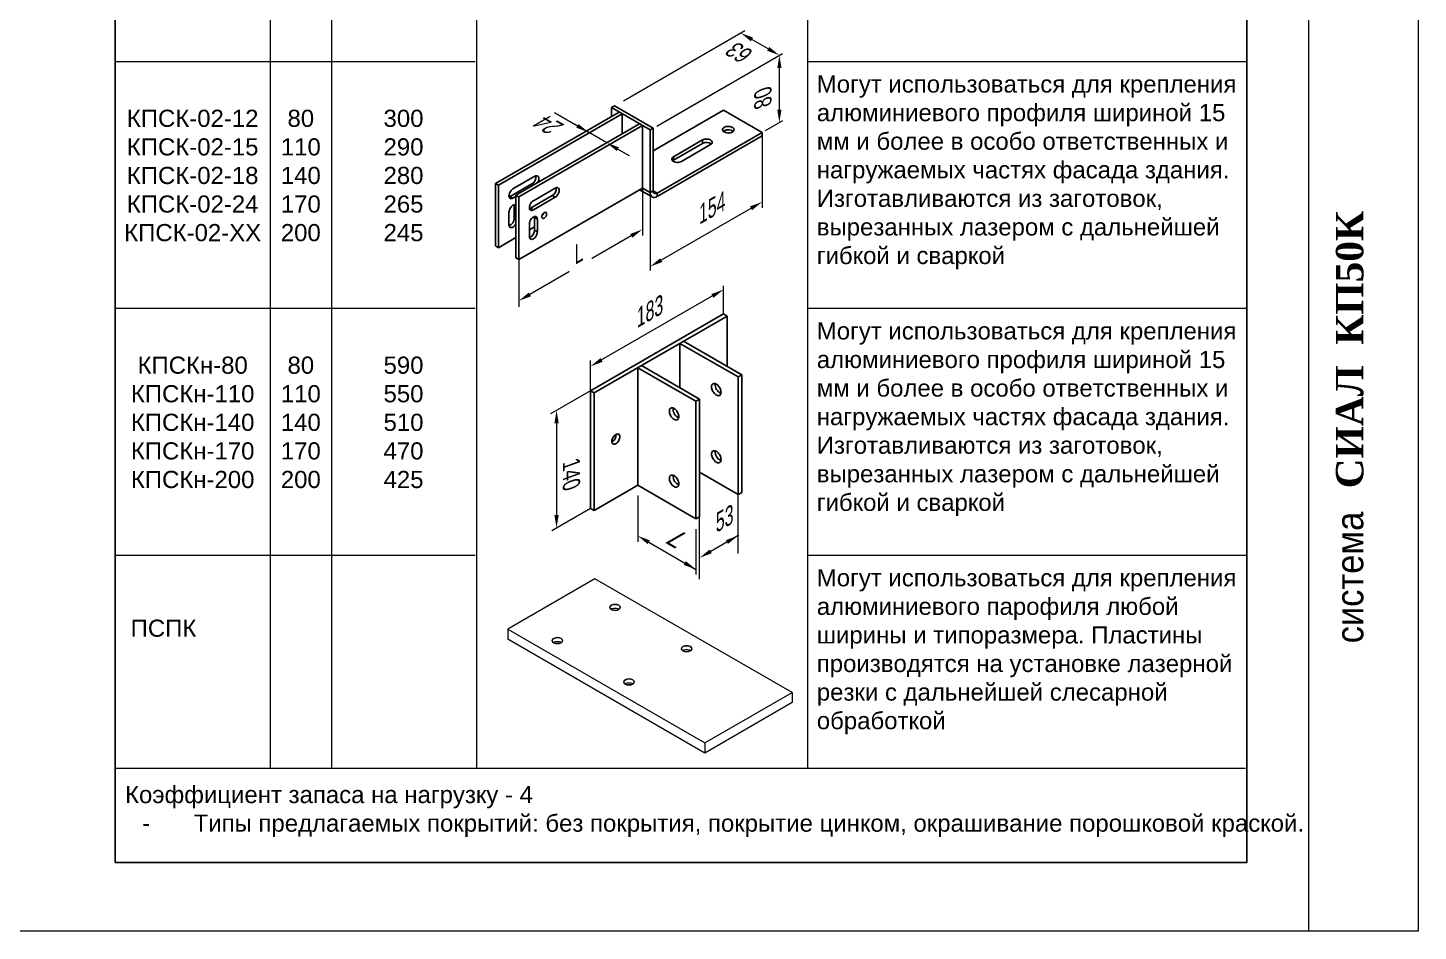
# Model space of a CAD drawing. Extents: x -37 to 4620, y -49 to 348.
# Drawn here: x 2527.3 to 2730, y 0 to 131.7 of the extents above; entities that cross this region are included whole.
import ezdxf
from ezdxf.enums import TextEntityAlignment as Align

# ---------------------------------------------------------------- set-up
doc = ezdxf.new("R2010")
doc.units = 0
doc.header["$LTSCALE"] = 5
for name, color, linetype, lineweight in [('4', 160, 'CONTINUOUS', 18), ('Dimentions', 5, 'CONTINUOUS', 15), ('Кронштейны', 7, 'CONTINUOUS', 15), ('Рамки', 1, 'CONTINUOUS', 15), ('Текстовый', 7, 'CONTINUOUS', 9)]:
    doc.layers.add(name, color=color, linetype=linetype, lineweight=lineweight)
doc.layers.add('Скрытые', color=14, linetype='CONTINUOUS', plot=False)
doc.styles.add('Каталожный', font='arial.ttf', dxfattribs={"height": 2.5})
doc.styles.add('наклон 30', font='russ.shx', dxfattribs={"width": 0.8, "oblique": 30, "height": 2.5})
doc.styles.add('Фирм', font='arial.ttf', dxfattribs={"height": 3.5})
doc.styles.add('Фирм5', font='timesbd.ttf', dxfattribs={"height": 4})

msp = doc.modelspace()

# ---------------------------------------------------------------- linework, layer by layer
at = {"layer": '4', "linetype": 'Continuous'}
msp.add_line((2714, 297), (2714, 0), dxfattribs=at)
at = {"layer": 'Dimentions', "ltscale": 50}
for p, q in [((2614.104, 121.092), (2631.839, 131.331)), ((2635.229, 128.672), (2632.855, 130.043)), ((2618.989, 117.421), (2637.331, 128.011)), ((2636.853, 119.812), (2636.852, 125.86)), ((2604.056, 119.378), (2609.027, 116.508)), ((2607.403, 117.445), (2605.78, 118.383)), ((2634.812, 116.759), (2637.347, 118.223)), ((2611.679, 114.977), (2609.027, 116.508)), ((2634.338, 115.995), (2634.338, 105.485)), ((2613.302, 114.039), (2614.926, 113.101)), ((2616.889, 108.375), (2616.889, 101.473)), ((2618.003, 107.732), (2618.003, 96.341)), ((2632.714, 105.414), (2619.626, 97.857)), ((2615.265, 101.401), (2600.481, 92.865)), ((2598.857, 97.965), (2598.857, 91.062)), ((2628.715, 90.007), (2628.715, 94.116)), ((2627.091, 92.638), (2610.928, 83.308)), ((2609.305, 76.335), (2609.305, 83.234)), ((2609.305, 78.802), (2603.466, 75.431)), ((2604.362, 74.074), (2604.362, 60.676)), ((2616.199, 63.522), (2616.199, 56.758)), ((2630.836, 55.078), (2630.836, 63.675)), ((2609.305, 61.655), (2603.678, 58.406)), ((2625.214, 51.351), (2625.214, 60.43)), ((2624.684, 58.624), (2624.684, 52.003)), ((2630.929, 57.746), (2626.838, 55.384)), ((2617.823, 56.721), (2624.684, 52.76))]:
    msp.add_line(p, q, dxfattribs=at)
for points in [[(2635.072, 128.402), (2635.385, 128.943), (2636.852, 127.735)], [(2636.54, 125.86), (2637.165, 125.86), (2636.852, 127.735)], [(2636.54, 119.812), (2637.165, 119.812), (2636.853, 117.937)], [(2607.247, 117.174), (2607.56, 117.716), (2609.027, 116.508)], [(2613.146, 113.768), (2613.459, 114.31), (2611.679, 114.977)], [(2632.558, 105.684), (2632.87, 105.143), (2634.338, 106.351)], [(2615.109, 101.672), (2615.421, 101.13), (2616.889, 102.339)], [(2619.47, 98.128), (2619.783, 97.587), (2618.003, 96.92)], [(2626.935, 92.909), (2627.247, 92.367), (2628.715, 93.575)], [(2600.324, 93.136), (2600.637, 92.595), (2598.857, 91.928)], [(2610.772, 83.578), (2611.085, 83.037), (2609.305, 82.37)], [(2604.675, 74.074), (2604.05, 74.074), (2604.362, 75.949)], [(2604.675, 60.676), (2604.05, 60.676), (2604.362, 58.801)], [(2617.979, 56.992), (2617.666, 56.451), (2616.199, 57.659)], [(2629.056, 57.025), (2629.368, 56.484), (2630.836, 57.692)], [(2626.682, 55.655), (2626.995, 55.114), (2625.214, 54.447)], [(2623.217, 53.968), (2622.904, 53.427), (2624.684, 52.76)]]:
    msp.add_solid(points, dxfattribs=at)
at = {"layer": 'Кронштейны', "color": 7, "linetype": 'Continuous', "lineweight": 25}
for p, q in [((2612.381, 120.097), (2612.805, 120.342)), ((2618.002, 116.852), (2612.381, 120.097)), ((2612.381, 118.811), (2612.381, 120.097)), ((2618.426, 117.097), (2612.805, 120.342)), ((2628.716, 119.731), (2618.427, 113.79)), ((2634.338, 116.485), (2628.716, 119.731)), ((2613.495, 119.454), (2595.462, 109.043)), ((2613.919, 119.209), (2595.887, 108.798)), ((2616.464, 117.74), (2598.432, 107.329)), ((2613.919, 116.27), (2613.919, 119.209)), ((2616.889, 117.495), (2598.856, 107.084)), ((2616.889, 108.375), (2616.889, 117.495)), ((2618.002, 116.852), (2618.426, 117.097)), ((2618.003, 107.732), (2618.002, 116.852)), ((2618.427, 107.977), (2618.426, 117.097)), ((2634.338, 116.485), (2619.015, 107.638)), ((2634.338, 115.995), (2619.015, 107.148)), ((2634.338, 116.485), (2634.338, 115.995)), ((2625.64, 115.383), (2621.397, 112.933)), ((2625.64, 114.893), (2621.397, 112.443)), ((2622.564, 112.259), (2626.807, 114.709)), ((2625.64, 114.893), (2625.64, 115.383)), ((2621.397, 112.443), (2621.397, 112.933)), ((2601.19, 110.085), (2598.008, 108.247)), ((2595.462, 109.043), (2595.463, 99.924)), ((2595.462, 109.043), (2595.887, 108.798)), ((2595.887, 108.798), (2595.887, 99.679)), ((2597.584, 107.145), (2600.766, 108.982)), ((2598.857, 97.965), (2616.889, 108.375)), ((2604.16, 108.37), (2600.978, 106.533)), ((2616.47, 108.133), (2618.299, 107.077)), ((2618.003, 107.732), (2618.427, 107.977)), ((2619.015, 107.638), (2619.015, 107.148)), ((2597.584, 107.145), (2598.008, 106.9)), ((2598.008, 106.9), (2598.432, 107.145)), ((2598.168, 103.935), (2598.167, 105.772)), ((2598.432, 107.329), (2598.433, 98.209)), ((2598.432, 107.329), (2598.856, 107.084)), ((2598.856, 107.084), (2598.857, 97.965)), ((2600.554, 105.43), (2603.736, 107.268)), ((2600.554, 105.43), (2600.978, 105.186)), ((2600.978, 105.186), (2604.16, 107.023)), ((2603.736, 107.268), (2604.16, 107.023)), ((2597.425, 104.854), (2597.425, 103.017)), ((2601.137, 104.058), (2601.561, 103.813)), ((2601.137, 102.221), (2601.137, 104.058)), ((2601.561, 101.976), (2601.561, 103.813)), ((2600.395, 103.139), (2600.395, 101.302)), ((2600.395, 102.282), (2601.137, 102.71)), ((2601.137, 102.221), (2601.561, 101.976)), ((2595.463, 99.924), (2595.887, 99.679)), ((2595.887, 99.679), (2598.432, 101.149)), ((2598.433, 98.209), (2598.857, 97.965)), ((2609.305, 78.802), (2628.715, 90.007)), ((2609.835, 78.496), (2629.245, 89.701)), ((2628.715, 90.007), (2629.245, 89.701)), ((2629.245, 89.701), (2629.245, 82.354)), ((2630.836, 80.823), (2622.351, 85.721)), ((2622.351, 85.721), (2622.351, 79.231)), ((2631.366, 81.129), (2622.881, 86.027)), ((2624.684, 77.271), (2616.199, 82.17)), ((2616.199, 82.17), (2616.199, 65.022)), ((2625.214, 77.578), (2616.729, 82.476)), ((2630.836, 80.823), (2631.366, 81.129)), ((2631.366, 63.982), (2631.366, 81.129)), ((2630.836, 63.675), (2630.836, 80.823)), ((2609.305, 78.802), (2609.835, 78.496)), ((2609.305, 61.655), (2609.305, 78.802)), ((2609.835, 61.349), (2609.835, 78.496)), ((2624.684, 77.271), (2625.214, 77.578)), ((2624.684, 60.124), (2624.684, 77.271)), ((2625.214, 60.43), (2625.214, 77.578)), ((2625.214, 66.921), (2630.836, 63.675)), ((2616.199, 65.022), (2609.835, 61.349)), ((2616.199, 65.022), (2624.684, 60.124)), ((2630.836, 63.675), (2631.366, 63.982)), ((2609.305, 61.655), (2609.835, 61.349)), ((2624.684, 60.124), (2625.214, 60.43))]:
    msp.add_line(p, q, dxfattribs=at)
at = {"layer": 'Кронштейны', "color": 8, "linetype": 'Continuous', "lineweight": 25}
for p, q in [((2600.766, 108.982), (2601.031, 108.829)), ((2618.003, 107.732), (2616.889, 108.375)), ((2619.015, 107.638), (2618.427, 107.977)), ((2598.167, 105.772), (2598.432, 105.619)), ((2598.168, 103.935), (2598.432, 103.782))]:
    msp.add_line(p, q, dxfattribs=at)
at = {"layer": 'Кронштейны', "color": 0, "extrusion": (-0.707107, 0.408248, -0.57735)}
for p, q in [((2609.964, 51.409, -9.422), (2597.236, 44.06, 0.97)), ((2597.236, 44.06, 0.97), (2597.236, 42.59, -0.069))]:
    msp.add_line(p, q, dxfattribs=at)
at = {"layer": 'Кронштейны', "color": 0, "extrusion": (0, 0.816497, 0.57735)}
for p, q in [((2609.964, 51.409, -9.422), (2597.236, 44.06, 0.97)), ((2638.729, 34.801, 14.064), (2609.964, 51.409, -9.422)), ((2597.236, 44.06, 0.97), (2626.001, 27.453, 24.457)), ((2626.001, 27.453, 24.457), (2638.729, 34.801, 14.064))]:
    msp.add_line(p, q, dxfattribs=at)
at = {"layer": 'Кронштейны', "color": 0, "extrusion": (0.707107, 0.408248, -0.57735)}
for q in [(2609.964, 51.409, -9.422), (2638.729, 33.331, 13.025)]:
    msp.add_line((2638.729, 34.801, 14.064), q, dxfattribs=at)
at = {"layer": 'Кронштейны', "color": 0, "extrusion": (-0.707107, -0.408248, 0.57735)}
for p, q in [((2597.236, 44.06, 0.97), (2597.236, 42.59, -0.069)), ((2597.236, 44.06, 0.97), (2626.001, 27.453, 24.457)), ((2626.001, 25.983, 23.417), (2597.236, 42.59, -0.069)), ((2626.001, 27.453, 24.457), (2626.001, 25.983, 23.417))]:
    msp.add_line(p, q, dxfattribs=at)
at = {"layer": 'Кронштейны', "color": 0, "extrusion": (0, -0.816497, -0.57735)}
for p, q in [((2626.001, 25.983, 23.417), (2597.236, 42.59, -0.069)), ((2638.729, 33.331, 13.025), (2626.001, 25.983, 23.417))]:
    msp.add_line(p, q, dxfattribs=at)
at = {"layer": 'Кронштейны', "color": 0, "extrusion": (0.707107, -0.408248, 0.57735)}
for p, q in [((2626.001, 27.453, 24.457), (2638.729, 34.801, 14.064)), ((2638.729, 34.801, 14.064), (2638.729, 33.331, 13.025)), ((2638.729, 33.331, 13.025), (2626.001, 25.983, 23.417)), ((2626.001, 27.453, 24.457), (2626.001, 25.983, 23.417))]:
    msp.add_line(p, q, dxfattribs=at)
at = {"layer": 'Кронштейны', "color": 7, "linetype": 'Continuous', "lineweight": 25, "flags": 128}
for points in [[(2628.812, 117.226), (2628.701, 117.147), (2628.621, 117.057), (2628.576, 116.959), (2628.567, 116.858), (2628.594, 116.757), (2628.657, 116.663), (2628.753, 116.578), (2628.877, 116.506), (2629.024, 116.451), (2629.188, 116.415), (2629.362, 116.399), (2629.537, 116.404), (2629.707, 116.43), (2629.863, 116.476), (2630, 116.54), (2630.11, 116.619), (2630.19, 116.709), (2630.235, 116.807), (2630.245, 116.908), (2630.217, 117.009), (2630.154, 117.103), (2630.058, 117.188), (2629.934, 117.26), (2629.787, 117.315), (2629.623, 117.351), (2629.45, 117.367), (2629.274, 117.362), (2629.105, 117.336), (2628.948, 117.29), (2628.812, 117.226)], [(2628.812, 116.736), (2628.701, 116.657), (2628.681, 116.638)], [(2626.807, 114.709), (2626.922, 114.792), (2627.002, 114.888), (2627.043, 114.992), (2627.043, 115.099), (2627.002, 115.203), (2626.922, 115.299), (2626.807, 115.383), (2626.662, 115.449), (2626.496, 115.495), (2626.316, 115.519), (2626.131, 115.519), (2625.951, 115.495), (2625.785, 115.449), (2625.64, 115.383)], [(2621.397, 112.933), (2621.282, 112.85), (2621.202, 112.753), (2621.161, 112.649), (2621.161, 112.543), (2621.202, 112.439), (2621.282, 112.343), (2621.397, 112.259), (2621.542, 112.193), (2621.708, 112.147), (2621.888, 112.123), (2622.073, 112.123), (2622.253, 112.147), (2622.42, 112.193), (2622.564, 112.259)], [(2621.397, 112.443), (2621.282, 112.36), (2621.273, 112.351)], [(2601.591, 109.152), (2601.646, 109.254), (2601.716, 109.422), (2601.759, 109.59), (2601.774, 109.748), (2601.759, 109.889), (2601.716, 110.007), (2601.646, 110.094), (2601.554, 110.148), (2601.443, 110.164), (2601.32, 110.143), (2601.19, 110.085)], [(2598.008, 108.247), (2597.878, 108.156), (2597.755, 108.035), (2597.644, 107.89), (2597.552, 107.73), (2597.483, 107.563), (2597.439, 107.395), (2597.425, 107.237), (2597.439, 107.096), (2597.483, 106.978), (2597.552, 106.891), (2597.644, 106.837), (2597.755, 106.821), (2597.878, 106.842), (2598.008, 106.9)], [(2604.16, 107.023), (2604.29, 107.115), (2604.413, 107.236), (2604.524, 107.38), (2604.616, 107.54), (2604.686, 107.708), (2604.729, 107.875), (2604.743, 108.033), (2604.729, 108.175), (2604.686, 108.292), (2604.616, 108.38), (2604.524, 108.433), (2604.413, 108.449), (2604.29, 108.428), (2604.16, 108.37)], [(2619.015, 107.148), (2618.839, 107.065), (2618.668, 107.019), (2618.509, 107.013), (2618.364, 107.046), (2618.239, 107.118), (2618.138, 107.226), (2618.064, 107.368), (2618.018, 107.538), (2618.003, 107.732)], [(2598.432, 105.898), (2598.372, 105.927), (2598.261, 105.944), (2598.138, 105.922), (2598.008, 105.864), (2597.878, 105.772), (2597.755, 105.651), (2597.645, 105.507), (2597.552, 105.347), (2597.483, 105.179), (2597.44, 105.012), (2597.425, 104.854)], [(2597.442, 107.084), (2597.454, 107.087), (2597.584, 107.145)], [(2598.167, 105.772), (2598.153, 105.914), (2598.15, 105.926)], [(2600.978, 106.533), (2600.848, 106.441), (2600.725, 106.32), (2600.614, 106.176), (2600.522, 106.016), (2600.452, 105.848), (2600.409, 105.681), (2600.394, 105.522), (2600.409, 105.381), (2600.452, 105.263), (2600.522, 105.176), (2600.614, 105.122), (2600.725, 105.106), (2600.848, 105.127), (2600.978, 105.186)], [(2600.412, 105.369), (2600.424, 105.372), (2600.554, 105.43)], [(2601.561, 103.813), (2601.547, 103.954), (2601.504, 104.072), (2601.434, 104.159), (2601.342, 104.212), (2601.231, 104.229), (2601.108, 104.207), (2600.978, 104.149), (2600.848, 104.058), (2600.725, 103.937), (2600.614, 103.792), (2600.522, 103.632), (2600.452, 103.465), (2600.409, 103.297), (2600.395, 103.139)], [(2601.137, 104.058), (2601.123, 104.199), (2601.12, 104.211)], [(2602.569, 104.792), (2602.472, 104.72), (2602.383, 104.622), (2602.309, 104.505), (2602.255, 104.379), (2602.228, 104.254), (2602.228, 104.141), (2602.256, 104.048), (2602.309, 103.983), (2602.383, 103.952), (2602.472, 103.956), (2602.569, 103.996), (2602.666, 104.069), (2602.755, 104.167), (2602.83, 104.284), (2602.883, 104.41), (2602.91, 104.535), (2602.91, 104.648), (2602.883, 104.741), (2602.83, 104.805), (2602.755, 104.837), (2602.666, 104.832), (2602.569, 104.792)], [(2597.425, 103.017), (2597.44, 102.875), (2597.483, 102.758), (2597.552, 102.67), (2597.645, 102.617), (2597.755, 102.6), (2597.879, 102.622), (2598.008, 102.68), (2598.138, 102.772), (2598.262, 102.893), (2598.372, 103.037), (2598.432, 103.135)], [(2600.395, 101.302), (2600.409, 101.16), (2600.452, 101.043), (2600.522, 100.955), (2600.614, 100.902), (2600.725, 100.886), (2600.848, 100.907), (2600.978, 100.965), (2601.108, 101.057), (2601.231, 101.178), (2601.342, 101.322), (2601.434, 101.482), (2601.504, 101.65), (2601.547, 101.817), (2601.561, 101.976)], [(2628.343, 78.587), (2628.334, 78.724), (2628.306, 78.867), (2628.26, 79.014), (2628.198, 79.16), (2628.121, 79.301), (2628.031, 79.434), (2627.931, 79.554), (2627.823, 79.659), (2627.711, 79.746), (2627.597, 79.812), (2627.485, 79.855), (2627.377, 79.874), (2627.277, 79.869), (2627.187, 79.841), (2627.11, 79.788), (2627.048, 79.714), (2627.002, 79.62), (2626.974, 79.509), (2626.965, 79.383), (2626.974, 79.247), (2627.002, 79.103), (2627.048, 78.956), (2627.11, 78.81), (2627.187, 78.669), (2627.277, 78.536), (2627.377, 78.416), (2627.485, 78.311), (2627.597, 78.225), (2627.711, 78.159), (2627.823, 78.116), (2627.931, 78.096), (2628.031, 78.101), (2628.121, 78.13), (2628.198, 78.182), (2628.26, 78.256), (2628.306, 78.35), (2628.334, 78.462), (2628.343, 78.587)], [(2622.192, 75.036), (2622.182, 75.172), (2622.154, 75.316), (2622.108, 75.463), (2622.046, 75.609), (2621.969, 75.75), (2621.879, 75.883), (2621.779, 76.003), (2621.671, 76.108), (2621.559, 76.194), (2621.445, 76.26), (2621.333, 76.303), (2621.225, 76.323), (2621.125, 76.318), (2621.035, 76.289), (2620.958, 76.237), (2620.896, 76.163), (2620.85, 76.069), (2620.822, 75.957), (2620.813, 75.832), (2620.822, 75.695), (2620.85, 75.552), (2620.896, 75.405), (2620.958, 75.259), (2621.035, 75.118), (2621.125, 74.985), (2621.225, 74.865), (2621.333, 74.76), (2621.445, 74.673), (2621.559, 74.608), (2621.671, 74.564), (2621.779, 74.545), (2621.879, 74.55), (2621.969, 74.579), (2622.046, 74.631), (2622.108, 74.705), (2622.154, 74.799), (2622.182, 74.91), (2622.192, 75.036)], [(2613.6, 72.096), (2613.59, 71.966), (2613.561, 71.83), (2613.513, 71.691), (2613.448, 71.554), (2613.368, 71.425), (2613.277, 71.306), (2613.177, 71.203), (2613.071, 71.12), (2612.963, 71.057), (2612.857, 71.019), (2612.757, 71.006), (2612.665, 71.019), (2612.586, 71.057), (2612.521, 71.118), (2612.473, 71.202), (2612.443, 71.304), (2612.434, 71.422), (2612.443, 71.552), (2612.473, 71.689), (2612.521, 71.828), (2612.586, 71.964), (2612.665, 72.094), (2612.757, 72.212), (2612.857, 72.315), (2612.963, 72.399), (2613.071, 72.461), (2613.177, 72.499), (2613.277, 72.512), (2613.368, 72.5), (2613.448, 72.462), (2613.513, 72.4), (2613.561, 72.317), (2613.59, 72.214), (2613.6, 72.096)], [(2626.965, 69.585), (2626.974, 69.448), (2627.002, 69.305), (2627.048, 69.158), (2627.11, 69.012), (2627.187, 68.871), (2627.277, 68.738), (2627.377, 68.618), (2627.485, 68.513), (2627.597, 68.426), (2627.711, 68.36), (2627.823, 68.317), (2627.931, 68.298), (2628.031, 68.303), (2628.121, 68.331), (2628.198, 68.384), (2628.26, 68.458), (2628.306, 68.552), (2628.334, 68.663), (2628.343, 68.789), (2628.334, 68.925), (2628.306, 69.069), (2628.26, 69.216), (2628.198, 69.362), (2628.121, 69.503), (2628.031, 69.636), (2627.931, 69.756), (2627.823, 69.861), (2627.711, 69.947), (2627.597, 70.013), (2627.485, 70.056), (2627.377, 70.076), (2627.277, 70.071), (2627.187, 70.042), (2627.11, 69.99), (2627.048, 69.916), (2627.002, 69.822), (2626.974, 69.71), (2626.965, 69.585)], [(2627.51, 70.048), (2627.504, 70.017), (2627.495, 69.891)], [(2620.813, 66.033), (2620.822, 65.897), (2620.85, 65.753), (2620.896, 65.606), (2620.958, 65.46), (2621.035, 65.319), (2621.125, 65.187), (2621.225, 65.066), (2621.333, 64.961), (2621.445, 64.875), (2621.559, 64.809), (2621.671, 64.766), (2621.779, 64.746), (2621.879, 64.751), (2621.969, 64.78), (2622.046, 64.832), (2622.108, 64.906), (2622.154, 65), (2622.182, 65.112), (2622.192, 65.237), (2622.182, 65.374), (2622.154, 65.517), (2622.108, 65.664), (2622.046, 65.81), (2621.969, 65.952), (2621.879, 66.084), (2621.779, 66.205), (2621.671, 66.309), (2621.559, 66.396), (2621.445, 66.462), (2621.333, 66.505), (2621.225, 66.524), (2621.125, 66.52), (2621.035, 66.491), (2620.958, 66.438), (2620.896, 66.364), (2620.85, 66.27), (2620.822, 66.159), (2620.813, 66.033)], [(2621.358, 66.497), (2621.352, 66.465), (2621.343, 66.34)]]:
    msp.add_lwpolyline(points, dxfattribs=at)
at = {"layer": 'Кронштейны', "color": 0, "extrusion": (0, -0.816497, -0.57735)}
for centre in [(2612.892, -30.119, -36.535), (2604.491, -21.719, -36.535), (2623.328, -19.682, -36.535), (2614.928, -11.282, -36.535)]:
    msp.add_circle(centre, 0.756, dxfattribs=at)
at = {"layer": 'Кронштейны', "color": 0, "extrusion": (0, 0.816497, 0.57735)}
for centre in [(-2612.892, -30.119, 36.535), (-2604.491, -21.719, 36.535), (-2623.328, -19.682, 36.535), (-2614.928, -11.282, 36.535)]:
    msp.add_circle(centre, 0.756, dxfattribs=at)
at = {"layer": 'Кронштейны', "color": 7, "linetype": 'Continuous', "lineweight": 25}
for centre, radius, start, end in [((2629.396, 115.675), 1.211, 52.66306, 118.84062), ((2626.215, 113.861), 1.181, 52.71796, 119.1425), ((2600.171, 109.991), 1.171, 300.53504, 7.6045), ((2603.141, 108.277), 1.171, 300.53504, 7.6045), ((2618.785, 107.919), 0.363, 170.79671, 309.21404), ((2596.986, 103.953), 1.181, 292.71285, 359.14229), ((2601.704, 104.894), 0.791, 312.32081, 347.67381), ((2599.956, 102.238), 1.181, 292.71285, 359.14229), ((2628.884, 79.695), 1.382, 173.69273, 246.30189), ((2622.732, 76.144), 1.382, 173.69273, 246.30189), ((2611.851, 72.433), 1.217, 298.72964, 1.27574), ((2628.909, 69.921), 1.415, 181.22496, 245.74786), ((2622.757, 66.37), 1.415, 181.22496, 245.74786)]:
    msp.add_arc(centre, radius, start, end, dxfattribs=at)
at = {"layer": 'Кронштейны', "color": 0, "extrusion": (0, 0.816497, 0.57735)}
for centre in [(-2612.892, -30.119, 35.815), (-2612.892, -30.119, 35.815), (-2604.491, -21.719, 35.815), (-2604.491, -21.719, 35.815), (-2623.328, -19.682, 35.815), (-2623.328, -19.682, 35.815), (-2614.928, -11.282, 35.815), (-2614.928, -11.282, 35.815)]:
    msp.add_arc(centre, 0.756, 222.33274, 317.66726, dxfattribs=at)
at = {"layer": 'Рамки', "linetype": 'Continuous'}
for p, q in [((2540, 280.852), (2540, 23.788)), ((2562.605, 280.852), (2562.605, 23.788)), ((2571.537, 280.852), (2571.537, 23.788)), ((2592.68, 280.858), (2592.68, 23.788)), ((2640.972, 280.852), (2640.972, 23.788)), ((2705, 280.858), (2705, 23.788)), ((2540, 126.851), (2592.483, 126.851)), ((2640.972, 126.851), (2705, 126.851)), ((2540, 90.851), (2592.483, 90.851)), ((2640.972, 90.851), (2705, 90.851)), ((2540, 54.851), (2592.483, 54.851)), ((2640.972, 54.851), (2705, 54.851)), ((2540, 23.788), (2704.803, 23.789))]:
    msp.add_line(p, q, dxfattribs=at)
msp.add_lwpolyline([(2520, 297), (2730, 297), (2730, 0), (2520, 0)], close=True, dxfattribs=at)
at = {"layer": 'Скрытые', "linetype": 'Continuous'}
msp.add_lwpolyline([(2540, 10), (2540, 287), (2705, 287), (2705, 10)], close=True, dxfattribs=at)

# ---------------------------------------------------------------- texts
at = {"layer": 'Текстовый', "style": 'Фирм5'}
msp.add_text('СИАЛ  КП50К', height=4, rotation=90, dxfattribs=at).set_placement((2722, 84.805), align=Align.CENTER)
at = {"layer": 'Текстовый', "style": 'Фирм', "width": 0.9}
msp.add_text(' система ', height=4, rotation=90, dxfattribs=at).set_placement((2722, 51.576), align=Align.CENTER)
at = {"layer": 'Текстовый', "color": 1, "linetype": 'Continuous', "char_height": 2.5, "attachment_point": 1, "style": 'Каталожный'}
for s, insert, width in [('\\pxql;Могут использоваться для крепления алюминиевого профиля шириной 15 мм и более в особо ответственных и нагружаемых частях фасада здания. Изготавливаются из заготовок, вырезанных лазером с дальнейшей гибкой и сваркой', (2642.311, 124.794, 0), 62.68897), ('\\pxqc;КПСК-02-12\\PКПСК-02-15\\PКПСК-02-18\\PКПСК-02-24\\PКПСК-02-ХХ', (2540, 119.796, 0), 22.60455), ('\\pxqc;80\\P110\\P140\\P170\\P200', (2562.605, 119.796, 0), 8.93266), ('\\pxqc;300\\P290\\P280\\P265\\P245', (2577.583, 119.796, 0), 8.93266), ('\\pxql;Могут использоваться для крепления алюминиевого профиля шириной 15 мм и более в особо ответственных и нагружаемых частях фасада здания. Изготавливаются из заготовок, вырезанных лазером с дальнейшей гибкой и сваркой', (2642.311, 88.794, 0), 62.68897), ('\\pxqc;КПСКн-80\\PКПСКн-110\\PКПСКн-140\\PКПСКн-170\\PКПСКн-200', (2540, 83.796, 0), 22.60455), ('\\pxqc;80\\P110\\P140\\P170\\P200', (2562.605, 83.796, 0), 8.93266), ('\\pxqc;590\\P550\\P510\\P470\\P425', (2577.583, 83.796, 0), 8.93266), ('\\pxql;Могут использоваться для крепления алюминиевого парофиля любой ширины и типоразмера. Пластины производятся на установке лазерной резки с дальнейшей слесарной обработкой', (2642.311, 52.794, 0), 62.68897), ('\\pxql;ПСПК', (2542.261, 45.437, -764.744), 15.84446), ('\\pxr-1.4542,se0.91667;Коэффициент запаса на нагрузку - 4\\P\\pi-3,l4,r-1.5125,se0.91667,t4;-^IТипы предлагаемых покрытий: без покрытия, покрытие цинком, окрашивание порошковой краской. ', (2541.444, 21.177, 0), 165)]:
    msp.add_mtext(s, dxfattribs=dict(at, insert=insert, width=width))

# ---------------------------------------------------------------- next in the draw order: texts
at = {"layer": 'Dimentions', "ltscale": 50, "char_height": 2.5, "attachment_point": 5, "style": 'наклон 30', "bg_fill": 3, "bg_fill_color": 9, "bg_fill_true_color": 13158600, "bg_fill_transparency": 0}
for s, insert, rotation, box_fill_scale in [('\\A1;{\\Q-20;80}', (2634.463, 121.976), 90.00269, 1.1), ('\\A1;{\\Q30;24}', (2603.717, 117.238), 149.99731, 1.1), ('\\A1;154', (2626.448, 105.178), 29.99731, 1.1), ('\\A1;L', (2607.029, 98.595), 30, 1.25), ('\\A1;183', (2617.375, 90.096), 29.99731, 1.1), ('\\A1;{\\Q-20;140}', (2606.518, 66.159), 270, 1.1), ('\\A1;53', (2628.262, 59.861), 29.99731, 1.1)]:
    msp.add_mtext(s, dxfattribs=dict(at, insert=insert, rotation=rotation, box_fill_scale=box_fill_scale))
at = {"layer": 'Dimentions', "ltscale": 50, "insert": (2621.507, 57.441), "char_height": 2.7, "attachment_point": 5, "rotation": 330.00269, "bg_fill": 3, "box_fill_scale": 1.1, "bg_fill_color": 9, "bg_fill_true_color": 13158600, "bg_fill_transparency": 0}
msp.add_mtext('\\A1;{\\Q30;L}', dxfattribs=at)

# ---------------------------------------------------------------- next in the draw order: linework, layer by layer
at = {"layer": 'Dimentions', "ltscale": 50}
msp.add_line((2619.725, 117.847), (2637.331, 128.011), dxfattribs=at)

# ---------------------------------------------------------------- next in the draw order: texts
at = {"layer": 'Dimentions', "ltscale": 50, "insert": (2631.352, 127.921), "char_height": 2.5, "attachment_point": 5, "rotation": 149.99731, "style": 'наклон 30', "bg_fill": 3, "box_fill_scale": 1.1, "bg_fill_color": 9, "bg_fill_true_color": 13158600, "bg_fill_transparency": 0}
msp.add_mtext('\\A1;{\\Q20;63}', dxfattribs=at)

# ---------------------------------------------------------------- next in the draw order: linework, layer by layer
at = {"layer": 'Dimentions', "ltscale": 50}
msp.add_solid([(2632.699, 129.772), (2633.011, 130.314), (2631.231, 130.98)], dxfattribs=at)

doc.saveas('drawing.dxf')
